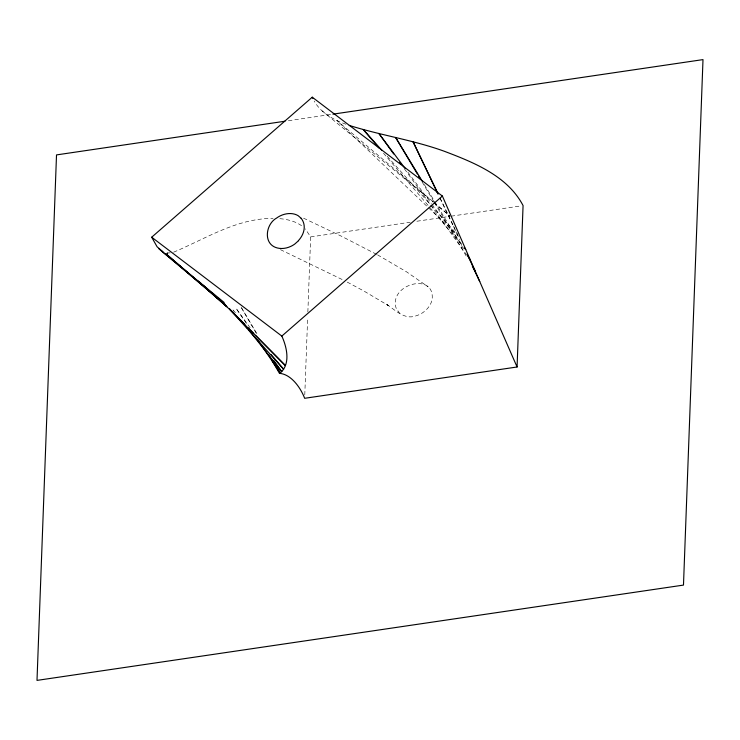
<?xml version="1.0" encoding="UTF-8"?>
<svg xmlns="http://www.w3.org/2000/svg" width="740" height="740" viewBox="0 0 740 740"><rect width="100%" height="100%" fill="white"/><g stroke="black" fill="none" stroke-linecap="round" stroke-linejoin="round"><path stroke-width="0.56" stroke-dasharray="3.7 2.78" d="M304.778 394.938L307.655 317.599M307.858 311.993L310.652 236.902L305.25 228.854M173.595 252.201C205.776 238.696 236.828 218.245 273.069 218.402M288.378 120.731L331.788 114.33M310.652 236.902L410.219 222.222M416.861 221.242L450.05 216.348M451.15 216.182L520.849 205.914M170.237 252.858L167.129 252.923L168.822 254.449L167.129 252.923M279.822 218.661C287.693 219.373 295.769 221.353 302.179 226.163M345.969 124.255C333.546 119.797 320.882 112.924 314.195 101.038M303.557 218.171L341.51 236.263L376.577 254.329M280.451 249.648L343.129 279.988M347.217 282.097L363.71 290.922L388.435 305.583L385.716 303.779C394.513 309.172 404.068 320.207 415.778 315.925C419.663 314.815 423.262 312.724 426.166 309.912C429.024 307.146 431.244 303.622 432.095 299.709C435.333 272.477 391.7 283.318 395.539 305.62A22.357 16.798 -23.6 0 0 396.224 308.339L399.554 313.196M377.557 254.856L406.658 271.904L428.22 286.907M322.039 110.824L433.076 202.094M433.964 202.825L449.957 215.96M433.178 201.761L336.876 120.49L427.72 207.034M434.056 202.51L449.966 215.932M428.562 207.829L457.727 235.616M387.177 156.242L430.282 204.397M431.05 205.258L457.986 235.348M383.505 153.217L429.098 206.59M429.848 207.468L462.74 245.976M235.394 312.77L232.425 309.302L233.858 311.105M407.832 172.143L431.272 203.445M431.957 204.36L461.594 243.95M404.456 168.868L430.023 204.268M430.699 205.193L466.357 254.569M250.148 327.848L236.023 308.284L246.439 323.5M424.325 184.565L433.899 200.272M434.5 201.252L464.415 250.342M422.096 181.901L433.862 201.669M434.454 202.658L467.412 257.992M241.73 308.21L257.511 334.693M241.138 307.239L256.614 333.934M440.087 198.006L453.074 225.062M453.574 226.098L458.079 235.459M439.949 198.117L459.845 239.816"/><path stroke-width="1.11" d="M517.075 366.985L442.391 196.054L312.262 97.19L151.691 237.216L281.829 336.08C286.935 347.31 290.95 364.533 279.711 373.358C291.171 374.421 300.505 387.501 304.658 398.296L517.075 366.985L523.069 205.581C507.612 175.963 473.859 162.458 444.185 151.219C413.262 140.026 380.526 135.263 349.225 125.402M298.498 240.74L294.835 243.996A18.99 14.273 -23.6 0 1 291.366 246.106L290.95 246.309A17.02 12.784 -23.6 0 1 277.223 247.946C262.793 244.237 265.577 224.017 276.695 218.004A19.166 14.402 -23.6 0 1 280.183 215.895A17.362 13.043 -23.6 0 1 298.22 215.738L301.143 218.291M281.829 336.08L442.391 196.054M284.956 121.231L56.518 154.91L37 680.393L683.482 585.09L703 59.607L332.926 114.164M151.691 237.216L157.074 246.744L162.865 251.748M158.943 248.881L224.165 302.493M161.524 250.989L225.571 304.889L175.63 262.08M173.881 260.582L165.991 253.82L226.893 306.73L202.991 285.205M198.718 281.367L201.28 283.67M198.505 281.256L228.188 308.053L285.427 365.588L255.439 335.192M244.903 324.509L229.511 308.894L283.633 369.242L271.016 354.469M248.15 327.792L253.82 333.546M381.794 150.229L363.322 129.593L379.019 147.963M464.239 247.724L465.728 249.472L464.35 247.632M245.301 325.563L247.447 328.273M248.881 330.077L281.774 371.628L273.707 360.454M405.076 168.452L378.889 133.468L393.689 153.966M399.748 162.347L401.089 164.215M257.502 339.669L280.293 372.951L273.865 362.165M422.531 181.615L395.604 137.437L417.388 174.002M468.004 256.225L470.4 260.156M418.562 175.972L420.329 178.941M473.304 267.871L475.062 270.84L467.07 254.19M268.648 354.7L270.359 357.67M271.506 359.649L279.535 373.487M438.089 193.843L413.096 141.821L437.96 193.945M472.277 265.882L479.733 281.524M312.262 97.19L312.863 98.513M301.143 218.291A24.291 18.25 -23.6 0 1 298.377 240.676"/></g></svg>
